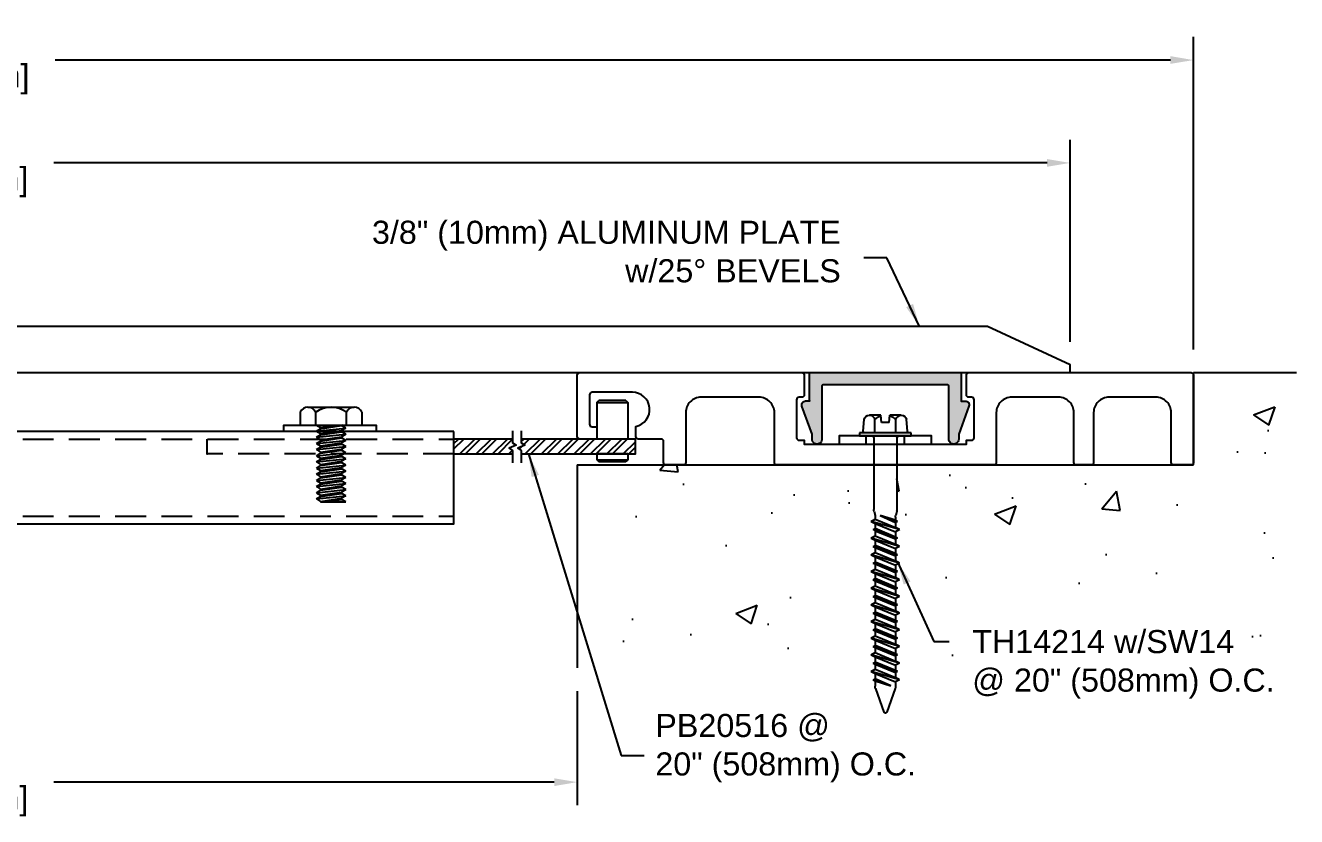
# Model space of a CAD drawing. Header units: inches. Extents: x -4.8 to 47.4, y -1.9 to 6.6.
# Drawn here: x 8.27 to 18.58, y -1.87 to 4.55 of the extents above; entities that cross this region are included whole.
import ezdxf

# ---------------------------------------------------------------- set-up
doc = ezdxf.new("R2010")
doc.units = ezdxf.units.IN
doc.header["$MEASUREMENT"] = 0
doc.linetypes.add('HIDDEN', pattern=[0.375, 0.25, -0.125])
for name, color, linetype in [('Anchors', 4, 'Continuous'), ('Conditions', 1, 'Continuous'), ('Dimensions', 3, 'Continuous'), ('Fillers', 2, 'Continuous'), ('Metals', 7, 'Continuous'), ('Text', 2, 'Continuous')]:
    doc.layers.add(name, color=color, linetype=linetype)
doc.styles.add('Arial', font='ARIAL.TTF')
doc.dimstyles.new('Arial', dxfattribs={"dimtxt": 0.1875, "dimasz": 0.1875, "dimexe": 0.1875, "dimexo": 0.1875, "dimgap": 0.1875, "dimtad": 0, "dimtih": 1, "dimtoh": 1, "dimdec": 4, "dimzin": 0, "dimdsep": 46, "dimlunit": 4, "dimtxsty": 'Arial', "dimcen": 0.1875, "dimadec": 0, "dimazin": 0, "dimtfac": 1, "dimtdec": 4, "dimtofl": 0, "dimtmove": 0, "dimatfit": 3, "dimfxl": 0, "dimfrac": 2, "dimtolj": 1, "dimtzin": 0, "dimarcsym": 0})

# ---------------------------------------------------------------- blocks, each defined once
blk = doc.blocks.new('*D5')
at = {"layer": 'Defpoints', "color": 0}
for p in [(2.744, -0.666), (12.744, -0.666), (12.744, -1.593)]:
    blk.add_point(p, dxfattribs=at)
at = {"layer": 'Dimensions', "color": 0, "lineweight": -2}
for p, q in [((2.744, -0.854), (2.744, -1.781)), ((12.744, -0.854), (12.744, -1.781)), ((2.932, -1.593), (6.992, -1.593)), ((12.557, -1.593), (8.497, -1.593))]:
    blk.add_line(p, q, dxfattribs=at)
at = {"layer": 'Dimensions', "color": 0}
for points in [[(2.932, -1.562), (2.932, -1.625), (2.744, -1.593)], [(12.557, -1.562), (12.557, -1.625), (12.744, -1.593)]]:
    blk.add_solid(points, dxfattribs=at)
at = {"layer": 'Dimensions', "color": 0, "insert": (7.744, -1.593), "char_height": 0.1875, "attachment_point": 5, "style": 'Arial'}
blk.add_mtext('\\A1;10"\\P [254mm]', dxfattribs=at)
blk = doc.blocks.new('*D11')
at = {"layer": 'Defpoints', "color": 0}
for p in [(16.744, 3.435), (-1.256, 1.795), (16.744, 1.795)]:
    blk.add_point(p, dxfattribs=at)
at = {"layer": 'Dimensions', "color": 0, "lineweight": -2}
for p, q in [((-1.256, 1.982), (-1.256, 3.622)), ((16.744, 1.982), (16.744, 3.622)), ((-1.068, 3.435), (6.992, 3.435)), ((16.557, 3.435), (8.497, 3.435))]:
    blk.add_line(p, q, dxfattribs=at)
at = {"layer": 'Dimensions', "color": 0}
for points in [[(-1.068, 3.466), (-1.068, 3.404), (-1.256, 3.435)], [(16.557, 3.466), (16.557, 3.404), (16.744, 3.435)]]:
    blk.add_solid(points, dxfattribs=at)
at = {"layer": 'Dimensions', "color": 0, "insert": (7.744, 3.435), "char_height": 0.1875, "attachment_point": 5, "style": 'Arial'}
blk.add_mtext('\\A1;1\'-6"\\P [457mm]', dxfattribs=at)
blk = doc.blocks.new('HDFB1')
blk.add_lwpolyline([(-1.82, -18.863), (-1.82, -19.023, 0.414214), (-1.8, -19.043), (-1.778, -19.043, -0.414214), (-1.758, -19.063), (-1.758, -19.373, -0.414214), (-1.778, -19.393), (-1.82, -19.393), (-1.82, -19.423), (-3.135, -19.423), (-3.135, -19.393), (-3.178, -19.393, -0.414214), (-3.198, -19.373), (-3.198, -19.063, -0.414214), (-3.178, -19.043), (-3.155, -19.043, 0.414214), (-3.135, -19.023), (-3.135, -18.863, 0.414214), (-3.155, -18.843), (-4.958, -18.843, 0.414214), (-4.978, -18.863), (-4.978, -19.573, 0.414214), (-4.958, -19.593), (-4.818, -19.593, 0.414214), (-4.798, -19.573), (-4.798, -19.168, -0.414214), (-4.673, -19.043), (-4.293, -19.043, -0.414214), (-4.168, -19.168), (-4.168, -19.573, 0.414214), (-4.148, -19.593), (-4.028, -19.593, 0.414214), (-4.008, -19.573), (-4.008, -19.168, -0.414214), (-3.883, -19.043), (-3.503, -19.043, -0.414214), (-3.378, -19.168), (-3.378, -19.573, 0.414214), (-3.358, -19.593), (-1.598, -19.593, 0.414214), (-1.578, -19.573), (-1.578, -19.168, -0.414214), (-1.453, -19.043), (-0.983, -19.043, -0.414214), (-0.858, -19.168), (-0.858, -19.573, 0.414214), (-0.838, -19.593), (-0.698, -19.593, 0.414214), (-0.678, -19.573), (-0.678, -19.403, -0.414214), (-0.658, -19.383), (-0.473, -19.383, 0.414214), (-0.453, -19.363), (-0.453, -19.28, -0.905726), (-0.425, -19.003), (-0.098, -19.003, -0.414214), (-0.078, -19.023), (-0.078, -19.263, -0.414214), (-0.098, -19.283), (-0.138, -19.283), (-0.138, -19.383), (0.002, -19.383, 0.414214), (0.022, -19.363), (0.022, -18.863, 0.414214), (0.002, -18.843), (-1.8, -18.843, 0.414214)], format="xyb", close=True)
blk = doc.blocks.new('pec')
blk.add_hatch(color=256).paths.add_polyline_path([(1.12, -0.1, -0.414214), (1.13, -0.11), (1.13, -0.535, 1.107244), (1.21, -0.537), (1.21, -0.499), (1.292, -0.272, 0.519158), (1.262, -0.23), (1.23, -0.23), (1.23, 0), (0, 0), (0, -0.231), (-0.034, -0.231, 0.519182), (-0.063, -0.272), (0.019, -0.499), (0.019, -0.54, 0.991525), (0.1, -0.541), (0.1, -0.11, -0.414214), (0.11, -0.1)])
blk.add_lwpolyline([(0.1, -0.539), (0.1, -0.11, -0.414214), (0.11, -0.1), (1.12, -0.1, -0.414214), (1.13, -0.11), (1.13, -0.535, 1.107244), (1.21, -0.537), (1.21, -0.499), (1.292, -0.272, 0.519158), (1.262, -0.23), (1.23, -0.23), (1.23, 0), (0, 0), (0, -0.231), (-0.034, -0.231, 0.519158), (-0.063, -0.272), (0.019, -0.499), (0.019, -0.54, 1.008547), (0.1, -0.539)], format="xyb")
at = {"color": 0, "linetype": 'ByBlock'}
for p in [(1.23, -0.23), (1.169, -0.58)]:
    blk.add_point(p, dxfattribs=at)
blk = doc.blocks.new('TH14214')
for p, q in [((-0.18, 0.039), (-0.172, 0.133)), ((-0.129, 0.17), (-0.036, 0.17)), ((-0.086, 0.025), (-0.086, 0.133)), ((-0.031, 0.11), (-0.036, 0.17)), ((-0.031, 0.11), (0.031, 0.11)), ((0.031, 0.11), (0.036, 0.17)), ((0.036, 0.17), (0.129, 0.17)), ((0.086, 0.025), (0.086, 0.133)), ((0.18, 0.039), (0.172, 0.133)), ((-0.209, 0), (-0.209, 0.025)), ((-0.209, 0.025), (0.209, 0.025)), ((-0.209, 0), (0.209, 0)), ((0.209, 0.025), (0.209, 0)), ((-0.093, -0.015), (-0.093, -0.597)), ((0.093, -0.015), (0.093, -0.597)), ((-0.092, -0.61), (-0.084, -0.645)), ((0.092, -0.61), (0.084, -0.645)), ((-0.115, -0.76), (0.115, -0.693)), ((-0.098, -0.693), (0.043, -0.644)), ((-0.098, -0.693), (-0.083, -0.684)), ((-0.098, -0.693), (-0.083, -0.701)), ((-0.083, -0.684), (0.043, -0.644)), ((0.043, -0.644), (-0.083, -0.701)), ((-0.083, -0.658), (-0.083, -0.684)), ((0.083, -0.675), (-0.083, -0.743)), ((-0.083, -0.701), (-0.083, -0.743)), ((0.083, -0.71), (-0.083, -0.778)), ((0.083, -0.658), (0.083, -0.675)), ((0.115, -0.693), (0.083, -0.675)), ((0.115, -0.693), (0.083, -0.71)), ((0.083, -0.71), (0.083, -0.752)), ((-0.115, -0.76), (-0.083, -0.743)), ((-0.115, -0.76), (-0.083, -0.778)), ((-0.098, -0.828), (0.098, -0.76)), ((-0.098, -0.828), (-0.083, -0.82)), ((-0.083, -0.82), (0.083, -0.752)), ((0.083, -0.769), (-0.083, -0.836)), ((-0.083, -0.778), (-0.083, -0.82)), ((0.083, -0.811), (-0.083, -0.879)), ((0.098, -0.76), (0.083, -0.752)), ((0.098, -0.76), (0.083, -0.769)), ((0.083, -0.769), (0.083, -0.811)), ((0.115, -0.828), (0.083, -0.811)), ((-0.115, -0.896), (0.115, -0.828)), ((-0.115, -0.896), (-0.083, -0.879)), ((-0.115, -0.896), (-0.083, -0.913)), ((-0.098, -0.828), (-0.083, -0.836)), ((-0.098, -0.964), (0.098, -0.896)), ((-0.083, -0.836), (-0.083, -0.879)), ((0.083, -0.845), (-0.083, -0.913)), ((-0.083, -0.955), (0.083, -0.888)), ((0.083, -0.904), (-0.083, -0.972)), ((-0.083, -0.913), (-0.083, -0.955)), ((0.115, -0.828), (0.083, -0.845)), ((0.083, -0.845), (0.083, -0.888)), ((0.098, -0.896), (0.083, -0.888)), ((0.098, -0.896), (0.083, -0.904)), ((0.083, -0.904), (0.083, -0.946)), ((-0.115, -1.031), (0.115, -0.964)), ((-0.115, -1.031), (-0.083, -1.014)), ((-0.115, -1.031), (-0.083, -1.048)), ((-0.098, -0.964), (-0.083, -0.955)), ((-0.098, -0.964), (-0.083, -0.972)), ((-0.098, -1.099), (0.098, -1.031)), ((0.083, -0.946), (-0.083, -1.014)), ((-0.083, -0.972), (-0.083, -1.014)), ((0.083, -0.981), (-0.083, -1.048)), ((-0.083, -1.091), (0.083, -1.023)), ((0.115, -0.964), (0.083, -0.946)), ((0.115, -0.964), (0.083, -0.981)), ((0.083, -0.981), (0.083, -1.023)), ((0.098, -1.031), (0.083, -1.023)), ((0.098, -1.031), (0.083, -1.039)), ((-0.115, -1.167), (0.115, -1.099)), ((-0.098, -1.099), (-0.083, -1.091)), ((-0.098, -1.099), (-0.083, -1.107)), ((0.083, -1.039), (-0.083, -1.107)), ((-0.083, -1.048), (-0.083, -1.091)), ((0.083, -1.082), (-0.083, -1.149)), ((-0.083, -1.107), (-0.083, -1.149)), ((0.083, -1.116), (-0.083, -1.184)), ((0.083, -1.039), (0.083, -1.082)), ((0.115, -1.099), (0.083, -1.082)), ((0.115, -1.099), (0.083, -1.116)), ((0.083, -1.116), (0.083, -1.158)), ((-0.115, -1.167), (-0.083, -1.149)), ((-0.115, -1.167), (-0.083, -1.184)), ((-0.115, -1.302), (0.115, -1.234)), ((-0.098, -1.234), (0.098, -1.167)), ((-0.098, -1.234), (-0.083, -1.226)), ((-0.098, -1.234), (-0.083, -1.243)), ((-0.083, -1.226), (0.083, -1.158)), ((0.083, -1.175), (-0.083, -1.243)), ((-0.083, -1.184), (-0.083, -1.226)), ((0.083, -1.217), (-0.083, -1.285)), ((0.098, -1.167), (0.083, -1.158)), ((0.098, -1.167), (0.083, -1.175)), ((0.083, -1.175), (0.083, -1.217)), ((0.115, -1.234), (0.083, -1.217)), ((0.115, -1.234), (0.083, -1.252)), ((-0.115, -1.302), (-0.083, -1.285)), ((-0.115, -1.302), (-0.083, -1.319)), ((-0.098, -1.37), (0.098, -1.302)), ((-0.083, -1.243), (-0.083, -1.285)), ((0.083, -1.252), (-0.083, -1.319)), ((-0.083, -1.362), (0.083, -1.294)), ((0.083, -1.31), (-0.083, -1.378)), ((-0.083, -1.319), (-0.083, -1.362)), ((0.083, -1.252), (0.083, -1.294)), ((0.098, -1.302), (0.083, -1.294)), ((0.098, -1.302), (0.083, -1.31)), ((0.083, -1.31), (0.083, -1.353)), ((-0.115, -1.437), (0.115, -1.37)), ((-0.115, -1.437), (-0.083, -1.42)), ((-0.115, -1.437), (-0.083, -1.455)), ((-0.098, -1.37), (-0.083, -1.362)), ((-0.098, -1.37), (-0.083, -1.378)), ((-0.098, -1.505), (0.098, -1.437)), ((0.083, -1.353), (-0.083, -1.42)), ((-0.083, -1.378), (-0.083, -1.42)), ((0.083, -1.387), (-0.083, -1.455)), ((-0.083, -1.497), (0.083, -1.429)), ((0.115, -1.37), (0.083, -1.353)), ((0.115, -1.37), (0.083, -1.387)), ((0.083, -1.387), (0.083, -1.429)), ((0.098, -1.437), (0.083, -1.429)), ((0.098, -1.437), (0.083, -1.446)), ((-0.115, -1.573), (0.115, -1.505)), ((-0.098, -1.505), (-0.083, -1.497)), ((-0.098, -1.505), (-0.083, -1.513)), ((0.083, -1.446), (-0.083, -1.513)), ((-0.083, -1.455), (-0.083, -1.497)), ((0.083, -1.488), (-0.083, -1.556)), ((-0.083, -1.513), (-0.083, -1.556)), ((0.083, -1.522), (-0.083, -1.59)), ((0.083, -1.446), (0.083, -1.488)), ((0.115, -1.505), (0.083, -1.488)), ((0.115, -1.505), (0.083, -1.522)), ((0.083, -1.522), (0.083, -1.565)), ((-0.115, -1.573), (-0.083, -1.556)), ((-0.115, -1.573), (-0.083, -1.59)), ((-0.115, -1.708), (0.115, -1.641)), ((-0.098, -1.641), (0.098, -1.573)), ((-0.098, -1.641), (-0.083, -1.632)), ((-0.098, -1.641), (-0.083, -1.649)), ((-0.083, -1.632), (0.083, -1.565)), ((0.083, -1.581), (-0.083, -1.649)), ((-0.083, -1.59), (-0.083, -1.632)), ((0.083, -1.623), (-0.083, -1.691)), ((-0.083, -1.649), (-0.083, -1.691)), ((0.098, -1.573), (0.083, -1.565)), ((0.098, -1.573), (0.083, -1.581)), ((0.083, -1.581), (0.083, -1.623)), ((0.115, -1.641), (0.083, -1.623)), ((0.115, -1.641), (0.083, -1.658)), ((-0.115, -1.708), (-0.083, -1.691)), ((-0.115, -1.708), (-0.083, -1.726)), ((-0.098, -1.776), (0.098, -1.708)), ((0.083, -1.658), (-0.083, -1.726)), ((-0.083, -1.768), (0.083, -1.7)), ((0.083, -1.717), (-0.083, -1.784)), ((-0.083, -1.726), (-0.083, -1.768)), ((0.083, -1.658), (0.083, -1.7)), ((0.098, -1.708), (0.083, -1.7)), ((0.098, -1.708), (0.083, -1.717)), ((0.083, -1.717), (0.083, -1.759)), ((-0.115, -1.844), (0.115, -1.776)), ((-0.115, -1.844), (-0.083, -1.827)), ((-0.115, -1.844), (-0.083, -1.861)), ((-0.098, -1.776), (-0.083, -1.768)), ((-0.098, -1.776), (-0.083, -1.784)), ((-0.098, -1.911), (0.098, -1.844)), ((0.083, -1.759), (-0.083, -1.827)), ((-0.083, -1.784), (-0.083, -1.827)), ((0.083, -1.793), (-0.083, -1.861)), ((-0.083, -1.903), (0.083, -1.836)), ((0.083, -1.852), (-0.083, -1.92)), ((0.115, -1.776), (0.083, -1.759)), ((0.115, -1.776), (0.083, -1.793)), ((0.083, -1.793), (0.083, -1.836)), ((0.098, -1.844), (0.083, -1.836)), ((0.098, -1.844), (0.083, -1.852)), ((0.083, -1.852), (0.083, -1.894)), ((-0.115, -1.979), (0.115, -1.911)), ((-0.098, -1.911), (-0.083, -1.903)), ((-0.098, -1.911), (-0.083, -1.92)), ((-0.083, -1.861), (-0.083, -1.903)), ((0.083, -1.894), (-0.083, -1.962)), ((-0.083, -1.92), (-0.083, -1.962)), ((0.083, -1.929), (-0.083, -1.996)), ((0.115, -1.911), (0.083, -1.894)), ((0.115, -1.911), (0.083, -1.929)), ((0.083, -1.929), (0.083, -1.971)), ((-0.115, -1.979), (-0.083, -1.962)), ((-0.115, -1.979), (-0.083, -1.996)), ((-0.083, -1.996), (-0.083, -2.031)), ((-0.08, -2.051), (-0.013, -2.242)), ((-0.045, -2.028), (0.083, -1.971)), ((-0.045, -2.028), (0.098, -1.979)), ((0.083, -1.987), (-0.045, -2.028)), ((0.08, -2.051), (0.013, -2.242)), ((0.098, -1.979), (0.083, -1.971)), ((0.098, -1.979), (0.083, -1.987)), ((0.083, -1.987), (0.083, -2.031))]:
    blk.add_line(p, q)
for centre, radius, start, end in [((-0.129, 0.126), 0.0436, 9.285, 170.715), ((0, 0.051), 0.119, 107.4215, 136.0407), ((0, 0.051), 0.119, 43.9593, 72.5785), ((0.129, 0.126), 0.0436, 9.285, 170.715), ((-0.195, 0.04), 0.015, 270, 355), ((0.195, 0.04), 0.015, 185, 270), ((-0.108, -0.015), 0.0147, 0, 90), ((0.108, -0.015), 0.0147, 90, 180), ((-0.031, -0.597), 0.062, 180, 191.9357), ((0.031, -0.597), 0.062, 348.0643, 0), ((-0.145, -0.658), 0.062, 0, 11.9357), ((0.145, -0.658), 0.062, 168.0643, 180), ((-0.021, -2.031), 0.062, 180, 199.3058), ((0.021, -2.031), 0.062, 340.6942, 0), ((0, -2.236), 0.0141, 204.1001, 335.8999)]:
    blk.add_arc(centre, radius, start, end)
blk = doc.blocks.new('SW14')
at = {"linetype": 'HIDDEN', "ltscale": 0.0625}
for p, q in [((7.127, 2.464), (7.192, 2.464)), ((7.127, 2.151), (7.192, 2.151))]:
    blk.add_line(p, q, dxfattribs=at)
blk.add_lwpolyline([(7.127, 1.932), (7.127, 2.682), (7.192, 2.682), (7.192, 1.932)], close=True)
blk = doc.blocks.new('*D12')
at = {"layer": 'Defpoints', "color": 0}
for p in [(-2.236, 4.27), (-2.236, 1.732), (17.744, 1.732)]:
    blk.add_point(p, dxfattribs=at)
at = {"layer": 'Dimensions', "color": 0, "lineweight": -2}
for p, q in [((-2.236, 1.92), (-2.236, 4.458)), ((17.744, 1.92), (17.744, 4.458)), ((-2.048, 4.27), (7.002, 4.27)), ((17.557, 4.27), (8.507, 4.27))]:
    blk.add_line(p, q, dxfattribs=at)
at = {"layer": 'Dimensions', "color": 0}
for points in [[(-2.048, 4.302), (-2.048, 4.239), (-2.236, 4.27)], [(17.557, 4.302), (17.557, 4.239), (17.744, 4.27)]]:
    blk.add_solid(points, dxfattribs=at)
at = {"layer": 'Dimensions', "color": 0, "insert": (7.754, 4.27), "char_height": 0.1875, "attachment_point": 5, "style": 'Arial'}
blk.add_mtext('\\A1;1\'-8"\\P [507mm]', dxfattribs=at)
blk = doc.blocks.new('PIN')
for p, q in [((-0.16, 0.17), (-0.145, 0.185)), ((-0.16, 0.17), (0.09, 0.17)), ((-0.16, 0.17), (-0.16, -0.128)), ((0.075, 0.185), (-0.145, 0.185)), ((0.075, 0.185), (0.09, 0.17)), ((0.09, 0.17), (0.09, -0.128)), ((0.09, -0.128), (-0.16, -0.128)), ((0.09, -0.248), (-0.16, -0.248)), ((-0.16, -0.248), (-0.16, -0.295)), ((-0.16, -0.295), (0.09, -0.295)), ((-0.16, -0.295), (-0.145, -0.31)), ((0.09, -0.295), (0.075, -0.31)), ((0.09, -0.248), (0.09, -0.295)), ((-0.145, -0.31), (0.075, -0.31))]:
    blk.add_line(p, q)
blk = doc.blocks.new('H1458S')
for p, q in [((-0.25, 0.104), (-0.25, 0)), ((-0.188, 0.144), (0.187, 0.144)), ((-0.125, 0), (-0.125, 0.104)), ((0.125, 0), (0.125, 0.104)), ((0.25, 0.104), (0.25, 0)), ((-0.25, 0), (0.25, 0)), ((-0.119, 0), (-0.085, -0.02)), ((-0.085, -0.02), (0.048, 0)), ((-0.119, -0.05), (0.119, -0.025)), ((-0.119, -0.05), (-0.085, -0.03)), ((-0.119, -0.05), (-0.085, -0.07)), ((-0.119, -0.1), (0.119, -0.075)), ((-0.119, -0.1), (-0.085, -0.08)), ((-0.119, -0.1), (-0.085, -0.12)), ((-0.085, -0.03), (0.085, -0.005)), ((-0.085, -0.02), (-0.085, -0.03)), ((-0.085, -0.07), (0.085, -0.045)), ((-0.085, -0.08), (0.085, -0.055)), ((-0.085, -0.07), (-0.085, -0.08)), ((-0.085, -0.12), (0.085, -0.095)), ((0.094, 0), (0.085, -0.005)), ((0.119, -0.025), (0.085, -0.005)), ((0.119, -0.025), (0.085, -0.045)), ((0.085, -0.045), (0.085, -0.055)), ((0.119, -0.075), (0.085, -0.055)), ((0.119, -0.075), (0.085, -0.095)), ((0.085, -0.095), (0.085, -0.105)), ((-0.119, -0.15), (0.119, -0.125)), ((-0.119, -0.15), (-0.085, -0.13)), ((-0.119, -0.15), (-0.085, -0.17)), ((-0.119, -0.2), (0.119, -0.175)), ((-0.119, -0.2), (-0.085, -0.18)), ((-0.119, -0.2), (-0.085, -0.22)), ((-0.085, -0.13), (0.085, -0.105)), ((-0.085, -0.12), (-0.085, -0.13)), ((-0.085, -0.17), (0.085, -0.145)), ((-0.085, -0.18), (0.085, -0.155)), ((-0.085, -0.17), (-0.085, -0.18)), ((-0.085, -0.22), (0.085, -0.195)), ((-0.085, -0.23), (0.085, -0.205)), ((0.119, -0.125), (0.085, -0.105)), ((0.119, -0.125), (0.085, -0.145)), ((0.085, -0.145), (0.085, -0.155)), ((0.119, -0.175), (0.085, -0.155)), ((0.119, -0.175), (0.085, -0.195)), ((0.085, -0.195), (0.085, -0.205)), ((0.119, -0.225), (0.085, -0.205)), ((-0.119, -0.25), (0.119, -0.225)), ((-0.119, -0.25), (-0.085, -0.23)), ((-0.119, -0.25), (-0.085, -0.27)), ((-0.119, -0.3), (0.119, -0.275)), ((-0.119, -0.3), (-0.085, -0.28)), ((-0.119, -0.3), (-0.085, -0.32)), ((-0.085, -0.22), (-0.085, -0.23)), ((-0.085, -0.27), (0.085, -0.245)), ((-0.085, -0.28), (0.085, -0.255)), ((-0.085, -0.27), (-0.085, -0.28)), ((-0.085, -0.32), (0.085, -0.295)), ((-0.085, -0.33), (0.085, -0.305)), ((0.119, -0.225), (0.085, -0.245)), ((0.085, -0.245), (0.085, -0.255)), ((0.119, -0.275), (0.085, -0.255)), ((0.119, -0.275), (0.085, -0.295)), ((0.085, -0.295), (0.085, -0.305)), ((0.119, -0.325), (0.085, -0.305)), ((-0.119, -0.35), (0.119, -0.325)), ((-0.119, -0.35), (-0.085, -0.33)), ((-0.119, -0.35), (-0.085, -0.37)), ((-0.119, -0.4), (0.119, -0.375)), ((-0.119, -0.4), (-0.085, -0.38)), ((-0.119, -0.4), (-0.085, -0.42)), ((-0.085, -0.32), (-0.085, -0.33)), ((-0.085, -0.37), (0.085, -0.345)), ((-0.085, -0.38), (0.085, -0.355)), ((-0.085, -0.37), (-0.085, -0.38)), ((-0.085, -0.42), (0.085, -0.395)), ((-0.085, -0.43), (0.085, -0.405)), ((0.119, -0.325), (0.085, -0.345)), ((0.085, -0.345), (0.085, -0.355)), ((0.119, -0.375), (0.085, -0.355)), ((0.119, -0.375), (0.085, -0.395)), ((0.085, -0.395), (0.085, -0.405)), ((0.119, -0.425), (0.085, -0.405)), ((-0.119, -0.45), (0.119, -0.425)), ((-0.119, -0.45), (-0.085, -0.43)), ((-0.119, -0.45), (-0.085, -0.47)), ((-0.119, -0.5), (0.119, -0.475)), ((-0.119, -0.5), (-0.085, -0.48)), ((-0.119, -0.5), (-0.085, -0.52)), ((-0.085, -0.42), (-0.085, -0.43)), ((-0.085, -0.47), (0.085, -0.445)), ((-0.085, -0.48), (0.085, -0.455)), ((-0.085, -0.47), (-0.085, -0.48)), ((-0.085, -0.52), (0.085, -0.495)), ((-0.085, -0.53), (0.085, -0.505)), ((0.119, -0.425), (0.085, -0.445)), ((0.085, -0.445), (0.085, -0.455)), ((0.119, -0.475), (0.085, -0.455)), ((0.119, -0.475), (0.085, -0.495)), ((0.085, -0.495), (0.085, -0.505)), ((0.119, -0.525), (0.085, -0.505)), ((-0.119, -0.55), (0.119, -0.525)), ((-0.119, -0.55), (-0.085, -0.53)), ((-0.119, -0.55), (-0.085, -0.57)), ((-0.119, -0.6), (0.119, -0.575)), ((-0.119, -0.6), (-0.085, -0.58)), ((-0.119, -0.6), (-0.085, -0.62)), ((-0.085, -0.52), (-0.085, -0.53)), ((-0.085, -0.57), (0.085, -0.545)), ((-0.085, -0.58), (0.085, -0.555)), ((-0.085, -0.57), (-0.085, -0.58)), ((-0.085, -0.62), (0.085, -0.595)), ((-0.048, -0.625), (0.085, -0.605)), ((0.119, -0.525), (0.085, -0.545)), ((0.085, -0.545), (0.085, -0.555)), ((0.119, -0.575), (0.085, -0.555)), ((0.119, -0.575), (0.085, -0.595)), ((0.085, -0.595), (0.085, -0.605)), ((0.119, -0.625), (0.085, -0.605)), ((-0.085, -0.62), (-0.085, -0.625)), ((-0.085, -0.625), (0.119, -0.625))]:
    blk.add_line(p, q)
for centre, radius, start, end in [((-0.188, 0.075), 0.0688, 24.7615, 155.2385), ((0, -0.071), 0.215, 54.5107, 125.4893), ((0.187, 0.075), 0.0688, 24.7615, 155.2385)]:
    blk.add_arc(centre, radius, start, end)
blk = doc.blocks.new('RIVNUT')
for p, q in [((-0.143, 0.381), (-0.143, -0.063)), ((-0.143, 0.381), (0.189, 0.381)), ((0.189, 0.381), (0.189, -0.063)), ((-0.143, -0.063), (0.189, -0.063)), ((-0.144, -0.119), (0.191, -0.119))]:
    blk.add_line(p, q)
for centre, start, end in [((-0.143, -0.091), 90, 267.037), ((0.189, -0.091), 272.963, 90)]:
    blk.add_arc(centre, 0.028, start, end)
blk = doc.blocks.new('PB20516')
h = blk.add_hatch()
h.set_pattern_fill('ANSI32', color=256, scale=0.25, style=0)
h.set_pattern_definition([(45, (-8.74899, -7.79053), (-0.0662913, 0.0662913), []), (45, (-8.7048, -7.79053), (-0.0662913, 0.0662913), [])])
h.paths.add_polyline_path([(-3.983, 1.258), (-3.983, 1.227), (-4.012, 1.208), (-3.954, 1.186), (-3.983, 1.167), (-3.983, 1.138), (-3.507, 1.138), (-3.507, 1.258)])
h.paths.add_polyline_path([(-4.98, 1.258), (-4.98, 1.138), (-4.053, 1.138), (-4.053, 1.167), (-4.024, 1.186), (-4.082, 1.208), (-4.053, 1.227), (-4.053, 1.258)])
h = blk.add_hatch()
h.set_pattern_fill('ANSI32', color=256, scale=0.25, style=0)
h.set_pattern_definition([(45, (-6.74899, -7.79053), (-0.06629126, 0.06629126), []), (45, (-6.7048, -7.79053), (-0.06629126, 0.06629126), [])])
h.paths.add_polyline_path([(5.965, 1.138), (5.965, 1.258), (5.038, 1.258), (5.038, 1.227), (5.067, 1.208), (5.009, 1.186), (5.038, 1.167), (5.038, 1.138)])
h.paths.add_polyline_path([(4.492, 1.258), (4.492, 1.138), (4.968, 1.138), (4.968, 1.167), (4.939, 1.186), (4.997, 1.208), (4.968, 1.227), (4.968, 1.258)])
at = {"linetype": 'HIDDEN'}
for p, q in [((-3.507, 1.258), (4.492, 1.258)), ((-1.503, 1.138), (-1.503, 1.258)), ((2.488, 1.138), (2.488, 1.258)), ((-3.507, 1.138), (-1.516, 1.138)), ((4.492, 1.138), (2.488, 1.138)), ((-3.507, 0.633), (4.492, 0.633))]:
    blk.add_line(p, q, dxfattribs=at)
blk.add_line((-3.507, 0.571), (4.492, 0.571))
for points in [[(-2.892, 1.321), (-2.892, 1.373), (-2.142, 1.373), (-2.142, 1.321)], [(3.11, 1.321), (3.11, 1.373), (3.86, 1.373), (3.86, 1.321)], [(4.492, 1.321), (-3.507, 1.321), (-3.507, 0.571), (4.492, 0.571)]]:
    blk.add_lwpolyline(points, close=True)
for points in [[(-4.053, 1.138), (-4.98, 1.138), (-4.98, 1.258), (-4.053, 1.258)], [(-4.053, 1.327), (-4.053, 1.227), (-4.082, 1.208), (-4.024, 1.186), (-4.053, 1.167), (-4.053, 1.067)], [(-3.983, 1.327), (-3.983, 1.227), (-4.012, 1.208), (-3.954, 1.186), (-3.983, 1.167), (-3.983, 1.067)], [(-3.983, 1.258), (-3.507, 1.258)], [(4.968, 1.258), (4.492, 1.258)], [(4.968, 1.327), (4.968, 1.227), (4.997, 1.208), (4.939, 1.186), (4.968, 1.167), (4.968, 1.067)], [(5.038, 1.327), (5.038, 1.227), (5.067, 1.208), (5.009, 1.186), (5.038, 1.167), (5.038, 1.067)], [(5.038, 1.138), (5.965, 1.138), (5.965, 1.258), (5.038, 1.258)], [(-3.507, 1.138), (-3.983, 1.138)], [(4.492, 1.138), (4.968, 1.138)]]:
    blk.add_lwpolyline(points)
at = {"linetype": 'ByBlock'}
for p in [(-3.507, 1.321), (-3.507, 0.57)]:
    blk.add_point(p, dxfattribs=at)
at = {"linetype": 'HIDDEN'}
blk.add_point((2.488, 1.138), dxfattribs=at)
at = {"xscale": -1}
blk.add_blockref('PIN', (-4.828, 1.386), dxfattribs=at)
for name, p in [('PIN', (5.812, 1.386)), ('H1458S', (-2.507, 1.373)), ('H1458S', (3.495, 1.373)), ('RIVNUT', (0.469, 0.634))]:
    blk.add_blockref(name, p)

msp = doc.modelspace()

# ---------------------------------------------------------------- hatches: boundary and pattern name
at = {"layer": 'Conditions'}
h = msp.add_hatch(dxfattribs=at)
h.set_pattern_fill('AR-CONC', color=256, scale=0.25, style=0)
h.set_pattern_definition([(50, (3, 0), (1.79315, -0.15688), [0.1875, -2.0625]), (355, (3, 0), (-0.34688, 1.88048), [0.15, -1.65]), (100.451, (3.1494, -0.013), (1.44627, 1.7236), [0.15935, -1.75286]), (46.184, (3, 0.5), (2.6681, -0.4138), [0.28125, -3.09375]), (96.636, (3.2223, 0.4655), (2.33666, 2.4353), [0.23903, -2.6293]), (351.184, (3, 0.5), (2.33665, 2.4353), [0.225, -2.475]), (21, (3.25, 0.375), (1.49227, -1.00655), [0.1875, -2.0625]), (326, (3.25, 0.375), (0.60829, 1.81288), [0.15, -1.65]), (71.451, (3.3744, 0.2911), (2.10056, 0.80633), [0.15935, -1.75286]), (37.5, (3, 0), (0.0304, 0.832235), [0, -1.63, 0, -1.675, 0, -1.65625]), (7.5, (3, 0), (0.657674, 0.98603), [0, -0.955, 0, -1.5925, 0, -0.63125]), (327.5, (2.4425, 0), (1.334556, -0.056387), [0, -0.625, 0, -1.95, 0, -2.5875]), (317.5, (2.1925, 0), (1.457965, 0.25026), [0, -0.8125, 0, -1.295, 0, -1.8375])])
h.paths.add_polyline_path([(18.58102, 1.73221), (17.74429, 1.73221), (17.74429, 0.98221), (15.33729, 0.98221), (15.33729, 0.61984, -0.05212645), (15.33595, 0.60701), (15.32863, 0.57239, 0.05212645), (15.32729, 0.55957), (15.32729, 0.53272), (15.34255, 0.5245), (15.32729, 0.51629), (15.32729, 0.47403), (15.35929, 0.4568), (15.32729, 0.43956), (15.32729, 0.39731), (15.34255, 0.38909), (15.32729, 0.38087), (15.32729, 0.33861), (15.35929, 0.32138), (15.32729, 0.30415), (15.32729, 0.26189), (15.34255, 0.25367), (15.32729, 0.24545), (15.32729, 0.2032), (15.35929, 0.18596), (15.32729, 0.16873), (15.32729, 0.12647), (15.34255, 0.11825), (15.32729, 0.11004), (15.32729, 0.06778), (15.35929, 0.05055), (15.32729, 0.03331), (15.32729, -0.00894), (15.34255, -0.01716), (15.32729, -0.02538), (15.32729, -0.06764), (15.35929, -0.08487), (15.32729, -0.1021), (15.32729, -0.14436), (15.34255, -0.15258), (15.32729, -0.1608), (15.32729, -0.20305), (15.35929, -0.22029), (15.32729, -0.23752), (15.32729, -0.27978), (15.34255, -0.288), (15.32729, -0.29621), (15.32729, -0.33847), (15.35929, -0.3557), (15.32729, -0.37294), (15.32729, -0.41519), (15.34255, -0.42341), (15.32729, -0.43163), (15.32729, -0.47389), (15.35929, -0.49112), (15.32729, -0.50835), (15.32729, -0.55061), (15.34255, -0.55883), (15.32729, -0.56705), (15.32729, -0.6093), (15.35929, -0.62654), (15.32729, -0.64377), (15.32729, -0.66614), (15.94343, -0.66614), (15.94343, -0.28455), (18.12522, -0.28455), (18.12522, -0.66614), (18.58102, -0.66614)])
h.paths.add_polyline_path([(15.12929, 0.25367), (15.16129, 0.2709), (15.16129, 0.31316), (15.14603, 0.32138), (15.16129, 0.3296), (15.16129, 0.37185), (15.12929, 0.38909), (15.16129, 0.40632), (15.16129, 0.44858), (15.14603, 0.4568), (15.16129, 0.46501), (15.16129, 0.50727), (15.12929, 0.5245), (15.16129, 0.54174), (15.16129, 0.55957, 0.05212645), (15.15995, 0.57239), (15.15263, 0.60701, -0.05212645), (15.15129, 0.61984), (15.15129, 0.98221), (12.74429, 0.98221), (12.74429, -0.66614), (15.16129, -0.66614), (15.16129, -0.63475), (15.14603, -0.62654), (15.16129, -0.61832), (15.16129, -0.57606), (15.12929, -0.55883), (15.16129, -0.5416), (15.16129, -0.49934), (15.14603, -0.49112), (15.16129, -0.4829), (15.16129, -0.44065), (15.12929, -0.42341), (15.16129, -0.40618), (15.16129, -0.36392), (15.14603, -0.3557), (15.16129, -0.34749), (15.16129, -0.30523), (15.12929, -0.288), (15.16129, -0.27076), (15.16129, -0.2285), (15.14603, -0.22029), (15.16129, -0.21207), (15.16129, -0.16981), (15.12929, -0.15258), (15.16129, -0.13535), (15.16129, -0.09309), (15.14603, -0.08487), (15.16129, -0.07665), (15.16129, -0.0344), (15.12929, -0.01716), (15.16129, 0.00007), (15.16129, 0.04233), (15.14603, 0.05055), (15.16129, 0.05876), (15.16129, 0.10102), (15.12929, 0.11825), (15.16129, 0.13549), (15.16129, 0.17775), (15.14603, 0.18596), (15.16129, 0.19418), (15.16129, 0.23644)])

# ---------------------------------------------------------------- linework, layer by layer
for p, q in [((17.74429, 0.98221), (17.74429, 1.73221)), ((17.74429, 1.73221), (18.58102, 1.73221)), ((12.74429, 0.98221), (12.74429, -0.66614)), ((12.74429, 0.98221), (17.74429, 0.98221))]:
    msp.add_line(p, q, dxfattribs=at)
at = {"layer": 'Metals'}
msp.add_lwpolyline([(16.07413, 2.10721), (-0.58556, 2.10721), (-1.25571, 1.79471), (-1.25571, 1.73221), (16.74429, 1.73221), (16.74429, 1.79471)], close=True, dxfattribs=at)

# ---------------------------------------------------------------- block references
at = {"layer": 'Anchors'}
msp.add_blockref('PB20516', (7.25196, -0.06619), dxfattribs=at)
at = {"layer": 'Anchors', "xscale": -1}
msp.add_blockref('TH14214', (15.24429, 1.21721), dxfattribs=at)
at = {"layer": 'Anchors', "xscale": -1, "rotation": 270}
msp.add_blockref('SW14', (12.9369, -5.97448), dxfattribs=at)
at = {"layer": 'Fillers', "xscale": -1}
msp.add_blockref('pec', (15.85929, 1.73221), dxfattribs=at)
at = {"layer": 'Metals', "xscale": -1}
msp.add_blockref('HDFB1', (12.76636, 20.57544), dxfattribs=at)

# ---------------------------------------------------------------- texts
at = {"layer": 'Text', "char_height": 0.1875, "style": 'Arial'}
for s, insert, attachment_point in [('3/8" (10mm) ALUMINUM PLATE\\Pw/25° BEVELS', (14.88249, 2.71413), 6), ('\\A1;TH14214 w/SW14\\P@ 20" (508mm) O.C.', (15.94904, -0.35826), 1), ('PB20516 @\\P20" (508mm) O.C.', (13.37759, -1.31737), 4)]:
    msp.add_mtext(s, dxfattribs=dict(at, insert=insert, attachment_point=attachment_point))

# ---------------------------------------------------------------- dimensions: what is measured, and where the dimension line sits
at = {"layer": 'Dimensions'}
for base, p1, p2, picture, middle in [((-2.23571, 4.27042), (17.74429, 1.73221), (-2.23571, 1.73221), '*D12', (7.75429, 4.27042)), ((16.74429, 3.43494), (-1.25571, 1.79471), (16.74429, 1.79471), '*D11', (7.74429, 3.43494)), ((12.74429, -1.59331), (2.74429, -0.66614), (12.74429, -0.66614), '*D5', (7.74429, -1.59331))]:
    dim = msp.add_linear_dim(base=base, p1=p1, p2=p2, dimstyle='Arial', override={"dimpost": '\\X'}, dxfattribs=at)
    dim.commit()
    dim.dimension.update_dxf_attribs({"geometry": picture, "text_midpoint": middle, "dimtype": 160})

# ---------------------------------------------------------------- leaders
at = {"layer": 'Text', "annotation_type": 0, "has_hookline": 1}
for points, override, hookline_direction, text_width in [([(15.52135, 2.10721), (15.25749, 2.66432), (15.06999, 2.66432)], {"dimgap": 0.1875, "dimtad": 0}, 1, 3.77942), ([(12.34872, 1.07221), (13.10009, -1.37612), (13.28759, -1.37612)], {"dimgap": 0.09, "dimtad": 0}, 0, 2.08578), ([(15.34329, 0.19458), (15.63654, -0.45201), (15.76154, -0.45201)], {"dimgap": 0.1875, "dimtad": 0}, 0, 2.41793)]:
    msp.add_leader(points, dimstyle='Arial', override=override, dxfattribs=dict(at, hookline_direction=hookline_direction, text_width=text_width))

doc.saveas('drawing.dxf')
